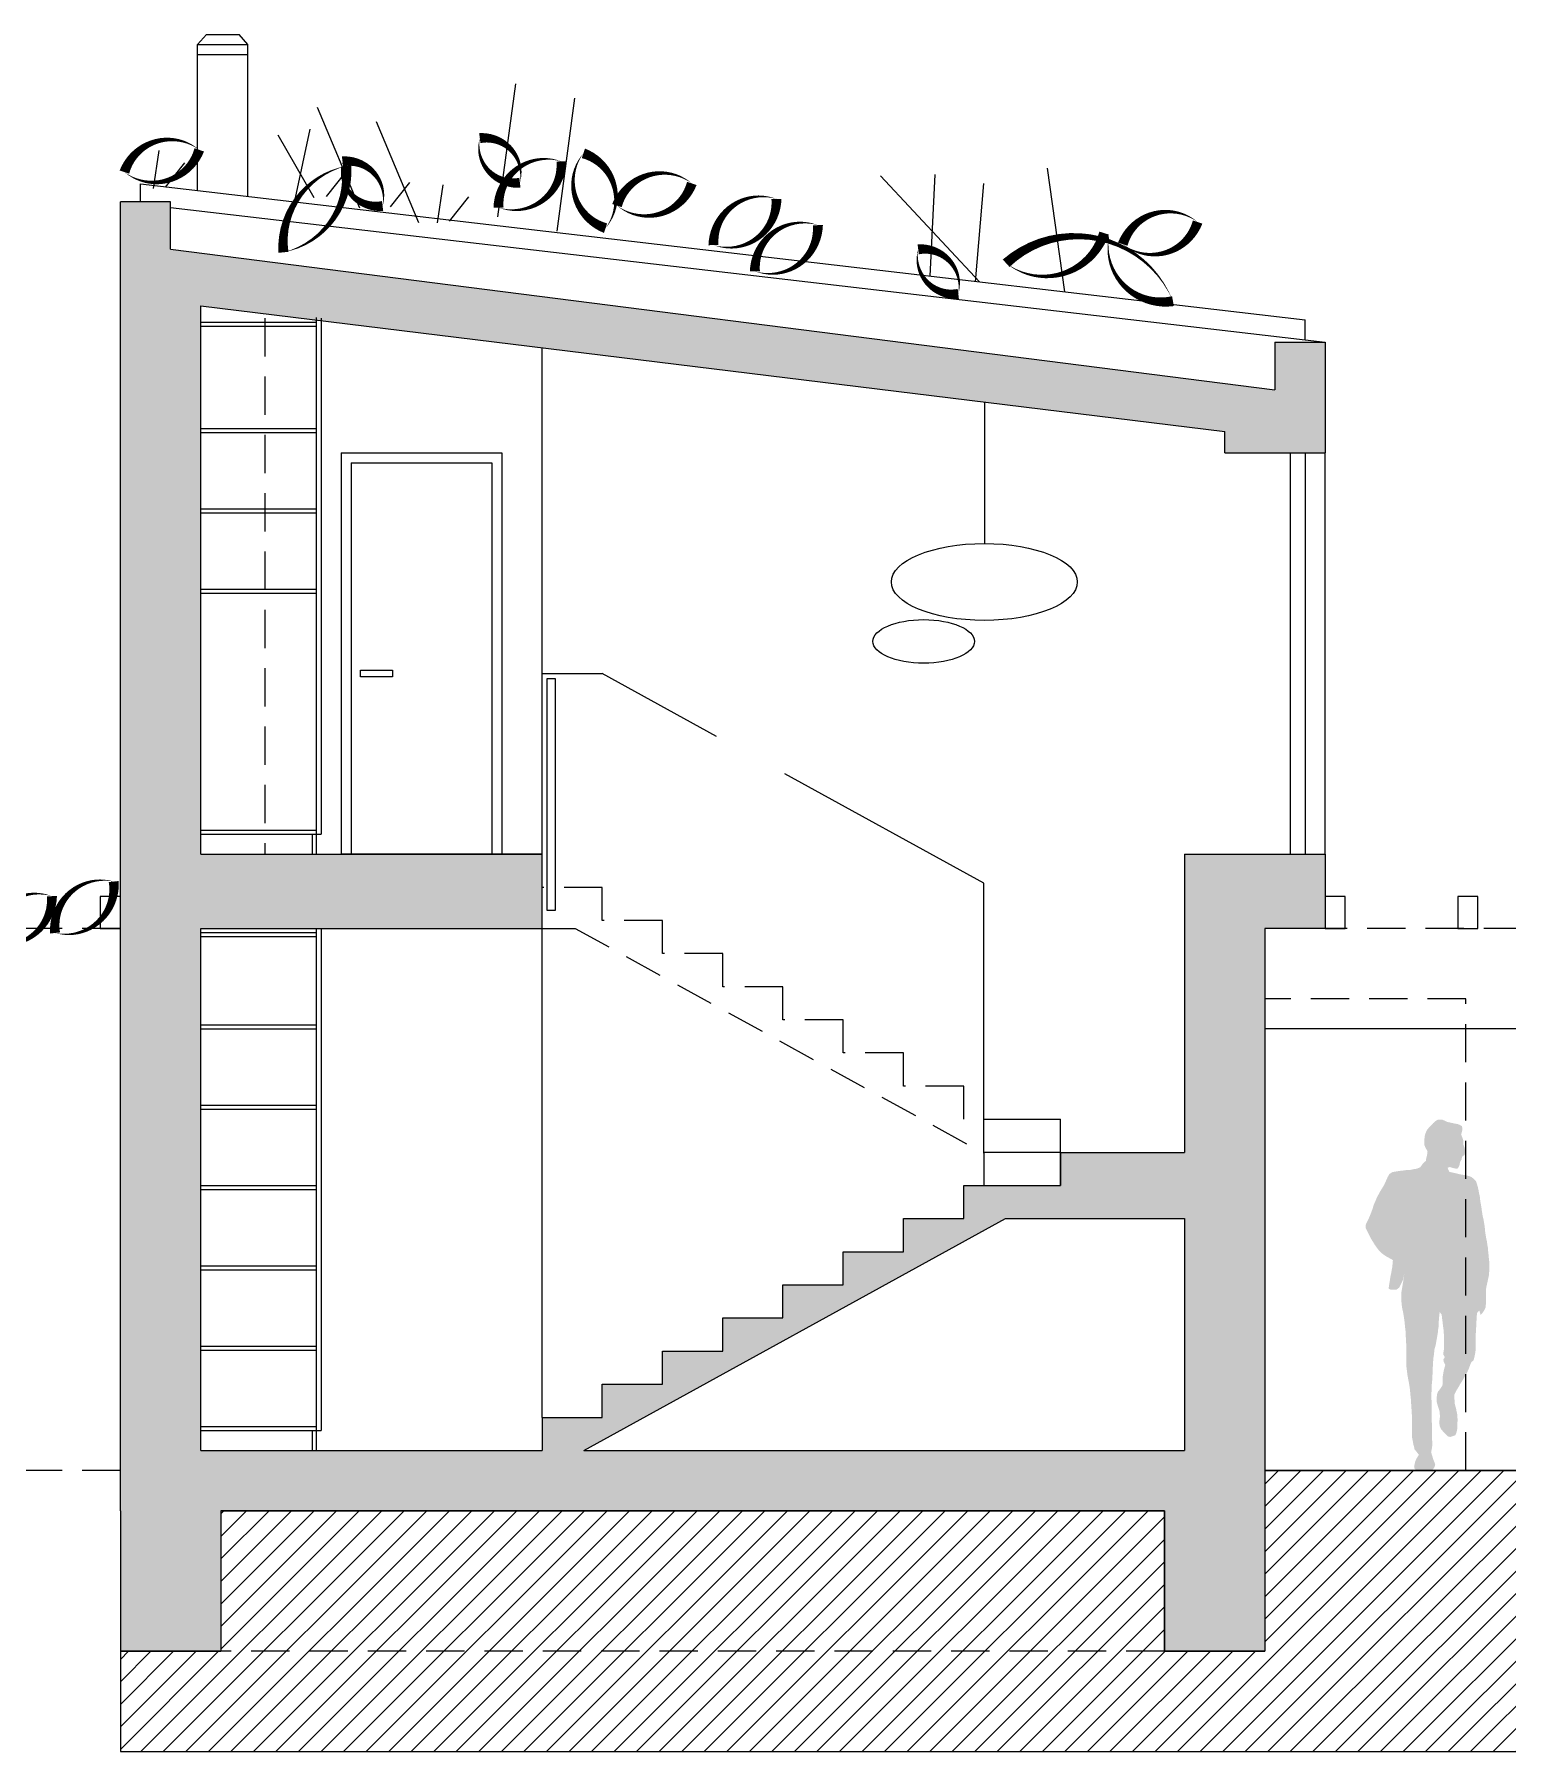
# Model space of a CAD drawing. Header units: metres. Extents: x -686 to 211, y -481 to 125.
# Drawn here: x -282.91 to -275.58, y -248.82 to -240.27 of the extents above; entities that cross this region are included whole.
import ezdxf

# ---------------------------------------------------------------- set-up
doc = ezdxf.new("R2010")
doc.units = ezdxf.units.M
doc.linetypes.add('DASHED', pattern=[19.05, 12.7, -6.35])
doc.layers.add('FLOATINGWINDOWS', color=2, linetype='Continuous', plot=False)
for name, color, linetype in [('SRAFA', 251, 'Continuous'), ('SRAFY', 3, 'Continuous'), ('stafaz', 254, 'Continuous'), ('zariz.predmety', 203, 'Continuous'), ('ZARIZOVAKY', 251, 'Continuous'), ('ZDIVO', 1, 'Continuous')]:
    doc.layers.add(name, color=color, linetype=linetype)

msp = doc.modelspace()

# ---------------------------------------------------------------- hatches: boundary and pattern name
at = {"layer": 'SRAFA', "linetype": 'Continuous', "lineweight": 0}
h = msp.add_hatch(color=256, dxfattribs=at)
h.dxf.hatch_style = 1
h.paths.add_polyline_path([(-282.2341, -241.3355), (-282.2341, -241.0988), (-282.4841, -241.0988), (-282.4841, -247.6188), (-282.4841, -248.3188), (-281.9841, -248.3188), (-281.9841, -247.6188), (-277.2841, -247.6188), (-277.2841, -248.3188), (-276.7841, -248.3188), (-276.7841, -247.4188), (-276.7841, -244.7188), (-276.4841, -244.7188), (-276.4841, -244.5588), (-276.4841, -244.3488), (-277.1841, -244.3488), (-277.1841, -245.8338), (-277.8017, -245.8338), (-277.8017, -245.9988), (-278.2841, -245.9988), (-278.2841, -246.1638), (-278.5841, -246.1638), (-278.5841, -246.3288), (-278.8841, -246.3288), (-278.8841, -246.4938), (-279.1841, -246.4938), (-279.1841, -246.6588), (-279.4841, -246.6588), (-279.4841, -246.8238), (-279.7841, -246.8238), (-279.7841, -246.9888), (-280.0841, -246.9888), (-280.0841, -247.1538), (-280.3841, -247.1538), (-280.3841, -247.3188), (-282.0841, -247.3188), (-282.0841, -244.7188), (-280.3841, -244.7188), (-280.3841, -244.3488), (-281.3841, -244.3488), (-282.0841, -244.3488), (-282.0841, -241.6169), (-276.9841, -242.2432), (-276.9841, -242.3488), (-276.4841, -242.3488), (-276.4841, -241.7988), (-276.7341, -241.7988), (-276.7341, -242.0355)])
h.paths.add_polyline_path([(-278.0766, -246.1638), (-277.1841, -246.1638), (-277.1841, -247.3188), (-280.1766, -247.3188)], flags=16)
h = msp.add_hatch(color=256, dxfattribs=at)
h.dxf.hatch_style = 1
h.paths.add_polyline_path([(-280.3841, -241.571), (-280.3841, -241.8257), (-276.9841, -242.2432), (-276.9841, -242.3488), (-276.4841, -242.3488), (-276.4841, -241.7988), (-276.7341, -241.7988), (-276.7341, -242.0355)], flags=17)
at = {"layer": 'SRAFY', "linetype": 'Continuous', "lineweight": 0}
h = msp.add_hatch(dxfattribs=at)
h.set_pattern_fill('ANSI31', color=256, scale=0.025, style=0)
h.paths.add_polyline_path([(-281.9841, -247.6188), (-281.9841, -248.3188), (-282.4841, -248.3188), (-282.4841, -248.8188), (-268.4095, -248.8188), (-268.4095, -247.4188), (-276.7841, -247.4188), (-276.7841, -248.3188), (-277.2841, -248.3188), (-277.2841, -247.6188)])
at = {"layer": 'stafaz', "linetype": 'Continuous', "ltscale": 0.001}
msp.add_hatch(color=256, dxfattribs=at).paths.add_polyline_path([(-275.9137, -246.6283), (-275.9038, -246.6427), (-275.9017, -246.6611), (-275.8996, -246.6759), (-275.8983, -246.6893), (-275.8963, -246.704), (-275.8943, -246.7194), (-275.8929, -246.7388), (-275.8929, -246.7523), (-275.8929, -246.7663), (-275.8929, -246.7831), (-275.8923, -246.7972), (-275.8916, -246.8112), (-275.8943, -246.8253), (-275.8963, -246.84), (-275.8882, -246.8535), (-275.895, -246.8655), (-275.8943, -246.8762), (-275.8861, -246.8927), (-275.8929, -246.9191), (-275.8963, -246.9366), (-275.8983, -246.95), (-275.8983, -246.9701), (-275.9001, -246.9957), (-275.911, -247.0116), (-275.9231, -247.027), (-275.9271, -247.0404), (-275.9291, -247.0599), (-275.9291, -247.0733), (-275.9258, -247.0873), (-275.9211, -247.1034), (-275.9148, -247.1224), (-275.9122, -247.1482), (-275.9151, -247.1731), (-275.9151, -247.1838), (-275.9137, -247.1973), (-275.907, -247.212), (-275.8963, -247.2247), (-275.8842, -247.2375), (-275.8735, -247.2482), (-275.8608, -247.2515), (-275.848, -247.2468), (-275.8353, -247.2428), (-275.8299, -247.2281), (-275.8266, -247.2133), (-275.8253, -247.1973), (-275.8253, -247.1812), (-275.8246, -247.1671), (-275.8253, -247.153), (-275.8266, -247.1369), (-275.8293, -247.1255), (-275.8313, -247.1135), (-275.836, -247.0967), (-275.8393, -247.0833), (-275.84, -247.0646), (-275.8412, -247.0415), (-275.8307, -247.0197), (-275.8185, -247.0009), (-275.8112, -246.9868), (-275.8031, -246.9748), (-275.7931, -246.958), (-275.783, -246.9406), (-275.777, -246.9292), (-275.7683, -246.9104), (-275.7616, -246.8916), (-275.7555, -246.8782), (-275.7448, -246.8695), (-275.7408, -246.8541), (-275.7368, -246.8333), (-275.7348, -246.8199), (-275.7341, -246.8039), (-275.7341, -246.7858), (-275.735, -246.7625), (-275.7341, -246.7355), (-275.7321, -246.7214), (-275.7321, -246.7067), (-275.7314, -246.6852), (-275.7301, -246.6671), (-275.7288, -246.6455), (-275.7267, -246.6309), (-275.716, -246.6222), (-275.7101, -246.6437), (-275.7006, -246.6336), (-275.6912, -246.6196), (-275.6845, -246.6055), (-275.6838, -246.5894), (-275.6838, -246.578), (-275.6838, -246.5619), (-275.6838, -246.5492), (-275.6838, -246.5311), (-275.6838, -246.5184), (-275.6798, -246.4976), (-275.6758, -246.4802), (-275.6731, -246.4661), (-275.6704, -246.4554), (-275.6684, -246.444), (-275.6671, -246.4272), (-275.6664, -246.4158), (-275.6664, -246.3971), (-275.6664, -246.3857), (-275.6678, -246.3696), (-275.6691, -246.3589), (-275.6704, -246.3448), (-275.6725, -246.3253), (-275.6738, -246.3073), (-275.6765, -246.2932), (-275.6785, -246.2778), (-275.6812, -246.267), (-275.6845, -246.2469), (-275.6872, -246.2295), (-275.6879, -246.2188), (-275.6905, -246.198), (-275.6926, -246.1846), (-275.6952, -246.1685), (-275.6999, -246.1491), (-275.7019, -246.1364), (-275.704, -246.1236), (-275.706, -246.1075), (-275.708, -246.0961), (-275.7106, -246.0821), (-275.7127, -246.066), (-275.714, -246.0533), (-275.7174, -246.0385), (-275.72, -246.0238), (-275.7234, -246.0084), (-275.7267, -245.9956), (-275.7328, -245.9782), (-275.7435, -245.9661), (-275.7555, -245.9567), (-275.769, -245.9514), (-275.7844, -245.948), (-275.8005, -245.9454), (-275.8179, -245.942), (-275.8306, -245.9387), (-275.846, -245.9353), (-275.8652, -245.931), (-275.8748, -245.9105), (-275.8635, -245.9065), (-275.8527, -245.9105), (-275.838, -245.9139), (-275.8253, -245.9152), (-275.8172, -245.9038), (-275.8139, -245.8917), (-275.8119, -245.881), (-275.8051, -245.8696), (-275.8018, -245.8556), (-275.7897, -245.8462), (-275.787, -245.8328), (-275.787, -245.8194), (-275.7904, -245.8086), (-275.7951, -245.7972), (-275.7958, -245.7845), (-275.7964, -245.7731), (-275.8005, -245.7611), (-275.807, -245.7451), (-275.8018, -245.7262), (-275.8011, -245.7141), (-275.8025, -245.7034), (-275.8132, -245.6974), (-275.8259, -245.692), (-275.8366, -245.6914), (-275.8433, -245.6893), (-275.8769, -245.682), (-275.8876, -245.6766), (-275.9003, -245.6713), (-275.911, -245.6713), (-275.9224, -245.6713), (-275.9352, -245.678), (-275.9466, -245.6887), (-275.96, -245.7034), (-275.9754, -245.7195), (-275.9834, -245.7363), (-275.9874, -245.7483), (-275.9894, -245.7637), (-275.9901, -245.7751), (-275.9901, -245.7859), (-275.9894, -245.7979), (-275.9848, -245.81), (-275.9744, -245.8279), (-275.9767, -245.8489), (-275.9807, -245.8636), (-275.9827, -245.8763), (-275.9941, -245.8857), (-276.0022, -245.8964), (-276.0109, -245.9085), (-276.0276, -245.9152), (-276.0451, -245.9179), (-276.0591, -245.9212), (-276.0712, -245.9212), (-276.0839, -245.9226), (-276.098, -245.9246), (-276.1107, -245.9259), (-276.1242, -245.9279), (-276.1369, -245.9299), (-276.1503, -245.9326), (-276.165, -245.9427), (-276.1737, -245.9588), (-276.1831, -245.9802), (-276.1878, -245.9909), (-276.1985, -246.0097), (-276.2093, -246.0271), (-276.2166, -246.0405), (-276.2247, -246.0546), (-276.2327, -246.074), (-276.2388, -246.0868), (-276.2434, -246.0995), (-276.2468, -246.1109), (-276.2535, -246.1303), (-276.2622, -246.1518), (-276.2689, -246.1672), (-276.2763, -246.1813), (-276.2823, -246.1953), (-276.2823, -246.2101), (-276.2736, -246.2275), (-276.2636, -246.2489), (-276.2542, -246.2664), (-276.2455, -246.2798), (-276.2374, -246.2938), (-276.2287, -246.3059), (-276.2173, -246.3213), (-276.2026, -246.3361), (-276.1878, -246.3468), (-276.1751, -246.3548), (-276.1637, -246.3609), (-276.1468, -246.3704), (-276.1497, -246.4046), (-276.1523, -246.4185), (-276.1556, -246.4373), (-276.1597, -246.456), (-276.1617, -246.4701), (-276.1644, -246.4875), (-276.1664, -246.4989), (-276.1677, -246.5123), (-276.1563, -246.5184), (-276.1402, -246.5177), (-276.1288, -246.5177), (-276.1154, -246.5076), (-276.1094, -246.4962), (-276.1027, -246.4828), (-276.096, -246.4674), (-276.094, -246.454), (-276.09, -246.4413), (-276.0927, -246.454), (-276.094, -246.4647), (-276.096, -246.4802), (-276.098, -246.4909), (-276.1007, -246.509), (-276.1041, -246.5291), (-276.1041, -246.5445), (-276.1041, -246.5566), (-276.1041, -246.568), (-276.1041, -246.5793), (-276.1027, -246.5941), (-276.1014, -246.6055), (-276.0967, -246.6268), (-276.0933, -246.645), (-276.0913, -246.6591), (-276.0893, -246.6725), (-276.088, -246.6859), (-276.086, -246.7047), (-276.0839, -246.7234), (-276.0833, -246.7435), (-276.0819, -246.761), (-276.0819, -246.7737), (-276.0806, -246.7851), (-276.0806, -246.7985), (-276.0799, -246.8139), (-276.0799, -246.8347), (-276.0799, -246.8481), (-276.0799, -246.8689), (-276.0799, -246.8883), (-276.0793, -246.901), (-276.0779, -246.9144), (-276.0752, -246.9352), (-276.0739, -246.9459), (-276.0712, -246.9593), (-276.0692, -246.9707), (-276.0665, -246.9835), (-276.0645, -246.9969), (-276.0625, -247.0103), (-276.0605, -247.0294), (-276.0585, -247.0525), (-276.0565, -247.0692), (-276.0558, -247.0867), (-276.0551, -247.1014), (-276.0538, -247.1162), (-276.0531, -247.1289), (-276.0524, -247.1396), (-276.0518, -247.1604), (-276.0518, -247.1731), (-276.0518, -247.1845), (-276.0518, -247.2053), (-276.0518, -247.2234), (-276.0518, -247.2435), (-276.0511, -247.2549), (-276.0477, -247.2723), (-276.0451, -247.2877), (-276.041, -247.3018), (-276.0397, -247.3125), (-276.0297, -247.3239), (-276.0174, -247.3402), (-276.029, -247.3588), (-276.0357, -247.3742), (-276.039, -247.3883), (-276.041, -247.3996), (-276.0384, -247.411), (-276.0216, -247.4184), (-276.0075, -247.4191), (-275.9968, -247.4191), (-275.9794, -247.4191), (-275.962, -247.4191), (-275.9506, -247.4157), (-275.9399, -247.403), (-275.9358, -247.3883), (-275.9419, -247.3722), (-275.9466, -247.3601), (-275.9506, -247.346), (-275.9564, -247.3275), (-275.9519, -247.3052), (-275.9506, -247.2917), (-275.9506, -247.281), (-275.9512, -247.2696), (-275.9512, -247.2495), (-275.9519, -247.2314), (-275.9519, -247.214), (-275.9519, -247.2013), (-275.9526, -247.1859), (-275.9533, -247.1678), (-275.9539, -247.1497), (-275.9539, -247.1309), (-275.9539, -247.1095), (-275.9539, -247.0961), (-275.9539, -247.0847), (-275.9546, -247.0639), (-275.9546, -247.0471), (-275.9546, -247.0284), (-275.9533, -247.0096), (-275.9533, -246.9911), (-275.9512, -246.9721), (-275.9506, -246.9587), (-275.9492, -246.9366), (-275.9492, -246.9171), (-275.9472, -246.893), (-275.9466, -246.8782), (-275.9448, -246.8559), (-275.9419, -246.838), (-275.9404, -246.8185), (-275.9331, -246.7905), (-275.9298, -246.7703), (-275.9271, -246.7583), (-275.9258, -246.7469), (-275.9231, -246.7335), (-275.9224, -246.7208), (-275.9197, -246.706), (-275.9191, -246.6946), (-275.9184, -246.6785), (-275.9171, -246.6584), (-275.9157, -246.6464)])

# ---------------------------------------------------------------- linework, layer by layer
at = {"linetype": 'Continuous', "lineweight": 0}
for p, q in [((-280.3841, -243.4488), (-280.3841, -241.8257)), ((-280.3841, -244.3488), (-280.3841, -243.4488)), ((-280.3841, -243.4488), (-280.0841, -243.4488)), ((-279.5151, -243.7618), (-280.0841, -243.4488)), ((-278.1841, -244.4938), (-279.1751, -243.9488)), ((-278.1841, -245.838), (-278.1841, -244.4938)), ((-280.3841, -247.1538), (-280.3841, -244.7188)), ((-275.3841, -245.2188), (-276.7841, -245.2188)), ((-280.3841, -247.1538), (-280.3841, -247.3188))]:
    msp.add_line(p, q, dxfattribs=at)
msp.add_lwpolyline([(-280.3582, -243.4742), (-280.3188, -243.4742), (-280.3188, -244.6294), (-280.3582, -244.6294)], close=True, dxfattribs=at)
at = {"layer": 'FLOATINGWINDOWS', "linetype": 'Continuous', "lineweight": 0, "flags": 128}
msp.add_lwpolyline([(-281.9841, -247.6188), (-281.9841, -248.3188), (-282.4841, -248.3188), (-282.4841, -248.8188), (-268.4095, -248.8188), (-268.4095, -247.4188), (-276.7841, -247.4188), (-276.7841, -248.3188), (-277.2841, -248.3188), (-277.2841, -247.6188)], close=True, dxfattribs=at)
at = {"layer": 'SRAFY', "linetype": 'Continuous', "lineweight": 0}
for p, q in [((-282.0991, -240.3151), (-282.0559, -240.2651)), ((-282.0559, -240.2651), (-281.8924, -240.2651)), ((-281.8491, -240.3151), (-281.8924, -240.2651)), ((-282.0991, -241.0431), (-282.0991, -240.3151)), ((-282.0991, -240.3151), (-281.8491, -240.3151)), ((-281.8491, -241.0722), (-281.8491, -240.3151)), ((-282.0991, -240.3651), (-281.8491, -240.3651)), ((-282.3841, -241.0988), (-282.3841, -241.0098)), ((-282.2341, -241.128), (-276.4841, -241.7988)), ((-276.5841, -241.7872), (-276.5841, -241.6865)), ((-281.3841, -242.3488), (-280.5841, -242.3488)), ((-281.3841, -242.3488), (-281.3841, -244.3488)), ((-281.3341, -242.3988), (-280.6341, -242.3988)), ((-281.3341, -242.3988), (-281.3341, -244.3488)), ((-280.6341, -242.3988), (-280.6341, -244.3488)), ((-280.6341, -242.3988), (-280.6341, -244.3488)), ((-280.5841, -242.3488), (-280.5841, -244.3488)), ((-276.6591, -242.3488), (-276.6591, -244.3488)), ((-276.5841, -242.3488), (-276.5841, -244.3488)), ((-276.4841, -244.3488), (-276.4841, -242.3488)), ((-278.1841, -245.6688), (-277.8017, -245.6688)), ((-277.8017, -245.8338), (-277.8017, -245.6688)), ((-278.1841, -245.8338), (-278.1841, -245.9988)), ((-277.8017, -245.8338), (-278.1841, -245.8338))]:
    msp.add_line(p, q, dxfattribs=at)
at = {"layer": 'SRAFY', "linetype": 'DASHED', "lineweight": 0, "ltscale": 0.015}
for p, q in [((-281.7641, -241.6794), (-281.7641, -244.3488)), ((-280.0841, -244.5138), (-280.3841, -244.5138)), ((-280.0841, -244.6788), (-280.0841, -244.5138)), ((-282.4841, -244.7188), (-288.9841, -244.7188)), ((-280.3841, -244.7188), (-280.2189, -244.7188)), ((-280.2189, -244.7188), (-278.1841, -245.838)), ((-279.7841, -244.6788), (-280.0841, -244.6788)), ((-279.7841, -244.8438), (-279.7841, -244.6788)), ((-269.9841, -244.7188), (-276.4841, -244.7188)), ((-279.4841, -244.8438), (-279.7841, -244.8438)), ((-279.4841, -245.0088), (-279.4841, -244.8438)), ((-279.1841, -245.0088), (-279.4841, -245.0088)), ((-279.1841, -245.1738), (-279.1841, -245.0088)), ((-275.7841, -245.0688), (-276.7841, -245.0688)), ((-275.7841, -247.4188), (-275.7841, -245.0688)), ((-278.8841, -245.1738), (-279.1841, -245.1738)), ((-278.8841, -245.3388), (-278.8841, -245.1738)), ((-278.5841, -245.3388), (-278.8841, -245.3388)), ((-278.5841, -245.5038), (-278.5841, -245.3388)), ((-278.2841, -245.5038), (-278.5841, -245.5038)), ((-278.2841, -245.6688), (-278.2841, -245.5038)), ((-282.4841, -247.4188), (-289.0841, -247.4188)), ((-277.2841, -248.3188), (-281.9841, -248.3188))]:
    msp.add_line(p, q, dxfattribs=at)
at = {"layer": 'SRAFY', "linetype": 'Continuous', "lineweight": 0}
msp.add_lwpolyline([(-282.3841, -241.0098), (-276.5841, -241.6865)], dxfattribs=at)
for points in [[(-281.2882, -243.4325), (-281.129, -243.4325), (-281.129, -243.4653), (-281.2882, -243.4653)], [(-282.4841, -244.5588), (-282.5841, -244.5588), (-282.5841, -244.7188), (-282.4841, -244.7188)], [(-276.3841, -244.5588), (-276.4841, -244.5588), (-276.4841, -244.7188), (-276.3841, -244.7188)], [(-275.7241, -244.5588), (-275.8241, -244.5588), (-275.8241, -244.7188), (-275.7241, -244.7188)]]:
    msp.add_lwpolyline(points, close=True, dxfattribs=at)
at = {"layer": 'zariz.predmety', "color": 253, "linetype": 'Continuous', "ltscale": 0.001}
for p, q in [((-280.6035, -241.1743), (-280.5143, -240.511)), ((-280.3093, -241.246), (-280.2201, -240.5827)), ((-281.2921, -241.1315), (-281.5025, -240.6287)), ((-280.9978, -241.2032), (-281.2083, -240.7004)), ((-281.5186, -241.0792), (-281.6989, -240.7674)), ((-281.6113, -241.0792), (-281.5392, -240.7379)), ((-282.3198, -241.0333), (-282.2912, -240.8442)), ((-282.2591, -241.0261), (-282.1628, -240.9049)), ((-281.4579, -241.0721), (-281.3616, -240.9508)), ((-277.7804, -241.5469), (-277.8665, -240.9316)), ((-281.1387, -241.1244), (-281.0423, -241.0032)), ((-280.905, -241.2032), (-280.8765, -241.0142)), ((-278.2048, -241.4974), (-278.6986, -240.9699)), ((-278.4504, -241.4688), (-278.4261, -240.9638)), ((-278.2252, -241.4972), (-278.1839, -241.0073)), ((-280.8444, -241.1961), (-280.7481, -241.0748))]:
    msp.add_line(p, q, dxfattribs=at)
for points in [[(-282.0911, -240.8405, 0, 0, 0.520567), (-282.0911, -240.8405, 0, 0.05, 0.520567), (-282.464, -240.951, 0, 0.05, 0.520567), (-282.0911, -240.8405, 0.05, 0.05, 0)], [(-280.4943, -241.0044, 0, 0, 0.520567), (-280.4943, -241.0044, 0, 0.05, 0.520567), (-280.694, -240.7821, 0, 0.05, 0.520567), (-280.4943, -241.0044, 0.05, 0.05, 0)], [(-281.1781, -241.1203, 0, 0, 0.520567), (-281.1781, -241.1203, 0, 0.05, 0.520567), (-281.3778, -240.898, 0, 0.05, 0.520567), (-281.1781, -241.1203, 0.05, 0.05, 0)], [(-280.2871, -240.8981, 0, 0, 0.520567), (-280.2871, -240.8981, 0, 0.05, 0.520567), (-280.6009, -241.128, 0, 0.05, 0.520567), (-280.2871, -240.8981, 0.05, 0.05, 0)], [(-280.0677, -241.2305, 0, 0, 0.520567), (-280.0677, -241.2305, 0, 0.05, 0.520567), (-280.1782, -240.8576, 0, 0.05, 0.520567), (-280.0677, -241.2305, 0.05, 0.05, 0)], [(-281.3584, -240.9208, 0, 0, 0.520567), (-281.3584, -240.9208, 0, 0.05, 0.380448), (-281.6721, -241.3508, 0, 0.05, 0.380448), (-281.3584, -240.9208, 0.05, 0.05, 0)], [(-279.6381, -241.0076, 0, 0, 0.520567), (-279.6381, -241.0076, 0, 0.05, 0.520567), (-280.0111, -241.1181, 0, 0.05, 0.520567), (-279.6381, -241.0076, 0.05, 0.05, 0)], [(-279.2166, -241.0849, 0, 0, 0.520567), (-279.2166, -241.0849, 0, 0.05, 0.520567), (-279.5303, -241.3148, 0, 0.05, 0.520567), (-279.2166, -241.0849, 0.05, 0.05, 0)], [(-277.1192, -241.2001, 0, 0, 0.520567), (-277.1192, -241.2001, 0, 0.05, 0.520567), (-277.4922, -241.3105, 0, 0.05, 0.520567), (-277.1192, -241.2001, 0.05, 0.05, 0)], [(-279.0104, -241.2155, 0, 0, 0.520567), (-279.0104, -241.2155, 0, 0.05, 0.520567), (-279.3242, -241.4454, 0, 0.05, 0.520567), (-279.0104, -241.2155, 0.05, 0.05, 0)], [(-278.0728, -241.4051, 0, 0, 0.520567), (-278.0728, -241.4051, 0, 0.05, 0.520567), (-277.5845, -241.2553, 0, 0.05, 0.520567), (-277.5614, -241.2769, 0, 0.05, 0.520567), (-277.242, -241.594, 0, 0.05, 0.520567), (-278.0728, -241.4051, 0.05, 0.05, 0)], [(-278.311, -241.5581, 0, 0, 0.520567), (-278.311, -241.5581, 0, 0.05, 0.520567), (-278.5107, -241.3359, 0, 0.05, 0.520567), (-278.311, -241.5581, 0.05, 0.05, 0)], [(-282.5169, -244.4849, 0, 0, 0.520567), (-282.5169, -244.4849, 0, 0.05, 0.520567), (-282.8095, -244.7411, 0, 0.05, 0.520567), (-282.5169, -244.4849, 0.05, 0.05, 0)], [(-282.8248, -244.5577, 0, 0, 0.520567), (-282.8248, -244.5577, 0, 0.05, 0.520567), (-283.1386, -244.7876, 0, 0.05, 0.520567), (-282.8248, -244.5577, 0.05, 0.05, 0)]]:
    msp.add_lwpolyline(points, format="xyseb", close=True, dxfattribs=at)
at = {"layer": 'ZARIZOVAKY', "linetype": 'Continuous', "lineweight": 0}
for p, q in [((-282.0841, -241.6994), (-281.5091, -241.6994)), ((-282.0841, -241.7194), (-281.5091, -241.7194)), ((-281.5091, -241.6753), (-281.5091, -244.2488)), ((-281.4841, -241.6783), (-281.4841, -244.2488)), ((-278.1814, -242.0962), (-278.1814, -242.8012)), ((-282.0841, -242.2288), (-281.5091, -242.2288)), ((-282.0841, -242.2488), (-281.5091, -242.2488)), ((-282.0841, -242.6288), (-281.5091, -242.6288)), ((-282.0841, -242.6488), (-281.5091, -242.6488)), ((-282.0841, -243.0288), (-281.5091, -243.0288)), ((-282.0841, -243.0488), (-281.5091, -243.0488)), ((-282.0841, -244.2288), (-281.5091, -244.2288)), ((-282.0841, -244.2488), (-281.4841, -244.2488)), ((-281.5291, -244.2488), (-281.5291, -244.3488)), ((-281.5091, -244.2488), (-281.5091, -244.3488)), ((-281.5091, -244.7188), (-281.5091, -247.2188)), ((-281.4841, -244.7188), (-281.4841, -247.2188)), ((-282.0841, -244.7388), (-281.5091, -244.7388)), ((-282.0841, -244.7588), (-281.5091, -244.7588)), ((-282.0841, -245.1988), (-281.5091, -245.1988)), ((-282.0841, -245.2188), (-281.5091, -245.2188)), ((-282.0841, -245.5988), (-281.5091, -245.5988)), ((-282.0841, -245.6188), (-281.5091, -245.6188)), ((-282.0841, -245.9988), (-281.5091, -245.9988)), ((-282.0841, -246.0188), (-281.5091, -246.0188)), ((-282.0841, -246.3988), (-281.5091, -246.3988)), ((-282.0841, -246.4188), (-281.5091, -246.4188)), ((-282.0841, -246.7988), (-281.5091, -246.7988)), ((-282.0841, -246.8188), (-281.5091, -246.8188)), ((-282.0841, -247.1988), (-281.5091, -247.1988)), ((-282.0841, -247.2188), (-281.4841, -247.2188)), ((-281.5291, -247.2188), (-281.5291, -247.3188)), ((-281.5091, -247.2188), (-281.5091, -247.3188))]:
    msp.add_line(p, q, dxfattribs=at)
for centre, major_axis, ratio in [((-278.1814, -242.9927), (0.463, 0), 0.413554), ((-278.4836, -243.2888), (0.2526, 0), 0.429055)]:
    msp.add_ellipse(centre, major_axis=major_axis, ratio=ratio, dxfattribs=at)
at = {"layer": 'ZDIVO', "linetype": 'Continuous', "lineweight": 0}
for p, q in [((-282.4841, -247.6188), (-282.4841, -241.0988)), ((-282.2341, -241.0988), (-282.4841, -241.0988)), ((-282.2341, -241.3355), (-282.2341, -241.0988)), ((-282.2341, -241.3355), (-276.7341, -242.0355)), ((-282.0841, -241.6169), (-276.9841, -242.2432)), ((-282.0841, -244.3488), (-282.0841, -241.6169)), ((-276.7341, -241.7988), (-276.7341, -242.0355)), ((-276.7341, -241.7988), (-276.4841, -241.7988)), ((-276.4841, -241.7988), (-276.4841, -242.3488)), ((-276.9841, -242.3488), (-276.9841, -242.2432)), ((-276.9841, -242.3488), (-276.4841, -242.3488)), ((-282.0841, -244.3488), (-280.3841, -244.3488)), ((-280.3841, -244.3488), (-281.3841, -244.3488)), ((-280.3841, -244.7188), (-280.3841, -244.3488)), ((-277.1841, -244.3488), (-277.1841, -245.8338)), ((-277.1841, -244.3488), (-276.4841, -244.3488)), ((-276.4841, -244.3488), (-276.4841, -244.7188)), ((-282.0841, -244.7188), (-280.3841, -244.7188)), ((-282.0841, -247.3188), (-282.0841, -244.7188)), ((-276.7841, -244.7188), (-276.7841, -247.6188)), ((-276.4841, -244.7188), (-276.7841, -244.7188)), ((-277.8017, -245.9988), (-277.8017, -245.8338)), ((-277.8017, -245.8338), (-277.1841, -245.8338)), ((-277.8017, -245.8338), (-277.8017, -245.9988)), ((-278.2841, -246.1638), (-278.2841, -245.9988)), ((-278.2841, -245.9988), (-277.8017, -245.9988)), ((-280.1766, -247.3188), (-278.0766, -246.1638)), ((-278.5841, -246.3288), (-278.5841, -246.1638)), ((-278.5841, -246.1638), (-278.2841, -246.1638)), ((-278.0766, -246.1638), (-277.1841, -246.1638)), ((-277.1841, -246.1638), (-277.1841, -247.3188)), ((-278.8841, -246.4938), (-278.8841, -246.3288)), ((-278.8841, -246.3288), (-278.5841, -246.3288)), ((-279.1841, -246.6588), (-279.1841, -246.4938)), ((-279.1841, -246.4938), (-278.8841, -246.4938)), ((-279.4841, -246.8238), (-279.4841, -246.6588)), ((-279.4841, -246.6588), (-279.1841, -246.6588)), ((-279.7841, -246.9888), (-279.7841, -246.8238)), ((-279.7841, -246.8238), (-279.4841, -246.8238)), ((-280.0841, -247.1538), (-280.0841, -246.9888)), ((-280.0841, -246.9888), (-279.7841, -246.9888)), ((-280.3841, -247.1538), (-280.0841, -247.1538)), ((-282.0841, -247.3188), (-280.3841, -247.3188)), ((-280.1766, -247.3188), (-277.1841, -247.3188)), ((-276.7841, -247.4188), (-268.4095, -247.4188)), ((-282.4841, -247.6188), (-282.4841, -248.3188)), ((-281.9841, -247.6188), (-277.2841, -247.6188)), ((-281.9841, -247.6188), (-281.9841, -248.3188)), ((-277.2841, -247.6188), (-277.2841, -248.3188)), ((-276.7841, -247.6188), (-276.7841, -248.3188)), ((-282.4841, -248.3188), (-281.9841, -248.3188)), ((-277.2841, -248.3188), (-276.7841, -248.3188))]:
    msp.add_line(p, q, dxfattribs=at)

doc.saveas('drawing.dxf')
